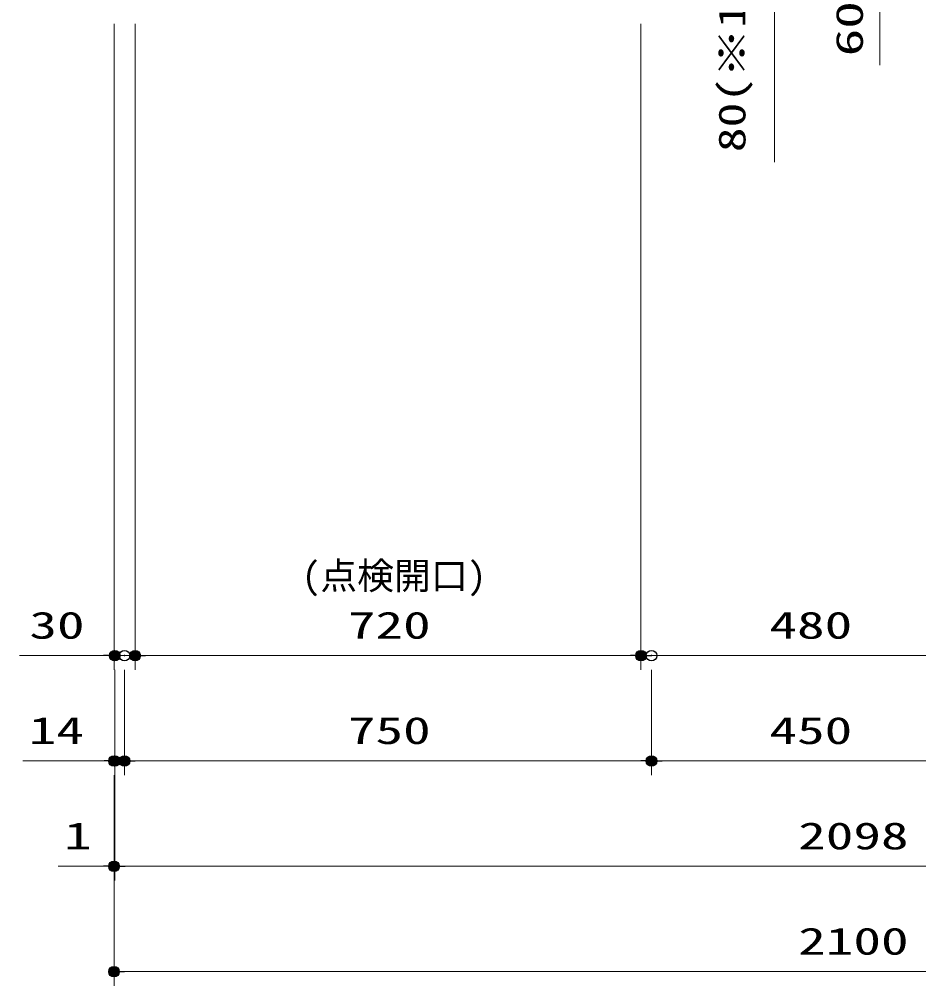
# Model space of a CAD drawing. Units: millimetres, scale not verified. Extents: x -9797 to 9797, y -4555 to 4555.
# Drawn here: x -7843 to -6563, y -3306 to -1930 of the extents above; entities that cross this region are included whole.
import ezdxf
from ezdxf.enums import TextEntityAlignment as Align

# ---------------------------------------------------------------- set-up
doc = ezdxf.new("R2010")
doc.units = ezdxf.units.MM
doc.header["$LTSCALE"] = 30
doc.header["$PDMODE"] = 32
doc.header["$PDSIZE"] = 15
for name, color, linetype, lineweight in [('0-0_0', 7, 'Continuous', 25), ('0-2_寸法ﾚｲﾔｰ', 30, 'Continuous', 13), ('0-3_DEFPOINTS', 7, 'Continuous', 25)]:
    doc.layers.add(name, color=color, linetype=linetype, lineweight=lineweight)
doc.styles.add('ＭＳ ゴシック', font='')
doc.styles.get('ＭＳ ゴシック').set_extended_font_data('MS Gothic')

# ---------------------------------------------------------------- blocks, each defined once
blk = doc.blocks.new('_DOT')
at = {"layer": '0-0_0', "color": 30}
blk.add_line((-15, 0), (-30, 0), dxfattribs=at)
for points in [[(0, 0), (-15, 0), (-14.88, 1.88)], [(0, 0), (-14.88, -1.88), (-15, 0)], [(0, 0), (-14.88, 1.88), (-14.53, 3.73)], [(0, 0), (-14.53, -3.73), (-14.88, -1.88)], [(0, 0), (-14.53, 3.73), (-13.95, 5.52)], [(0, 0), (-13.95, -5.52), (-14.53, -3.73)], [(0, 0), (-13.95, 5.52), (-13.14, 7.23)], [(0, 0), (-13.14, -7.23), (-13.95, -5.52)], [(0, 0), (-13.14, 7.23), (-12.14, 8.82)], [(0, 0), (-12.14, -8.82), (-13.14, -7.23)], [(0, 0), (-12.14, 8.82), (-10.93, 10.27)], [(0, 0), (-10.93, -10.27), (-12.14, -8.82)], [(0, 0), (-10.93, 10.27), (-9.56, 11.56)], [(0, 0), (-9.56, -11.56), (-10.93, -10.27)], [(0, 0), (-9.56, 11.56), (-8.04, 12.66)], [(0, 0), (-8.04, -12.66), (-9.56, -11.56)], [(0, 0), (-8.04, 12.66), (-6.39, 13.57)], [(0, 0), (-6.39, -13.57), (-8.04, -12.66)], [(0, 0), (-6.39, 13.57), (-4.64, 14.27)], [(0, 0), (-4.64, -14.27), (-6.39, -13.57)], [(0, 0), (-4.64, 14.27), (-2.81, 14.73)], [(0, 0), (-2.81, -14.73), (-4.64, -14.27)], [(0, 0), (-2.81, 14.73), (-0.94, 14.97)], [(0, 0), (-0.94, -14.97), (-2.81, -14.73)], [(0, 0), (-0.94, 14.97), (0.94, 14.97)], [(0, 0), (0.94, -14.97), (-0.94, -14.97)], [(0, 0), (0.94, 14.97), (2.81, 14.73)], [(0, 0), (2.81, 14.73), (4.64, 14.27)], [(0, 0), (4.64, 14.27), (6.39, 13.57)], [(0, 0), (6.39, 13.57), (8.04, 12.66)], [(0, 0), (8.04, 12.66), (9.56, 11.56)], [(0, 0), (9.56, 11.56), (10.93, 10.27)], [(0, 0), (10.93, 10.27), (12.14, 8.82)], [(0, 0), (12.14, 8.82), (13.14, 7.23)], [(0, 0), (13.14, 7.23), (13.95, 5.52)], [(0, 0), (13.95, 5.52), (14.53, 3.73)], [(0, 0), (14.53, 3.73), (14.88, 1.88)], [(0, 0), (14.88, 1.88), (15, 0)], [(0, 0), (2.81, -14.73), (0.94, -14.97)], [(0, 0), (4.64, -14.27), (2.81, -14.73)], [(0, 0), (6.39, -13.57), (4.64, -14.27)], [(0, 0), (8.04, -12.66), (6.39, -13.57)], [(0, 0), (9.56, -11.56), (8.04, -12.66)], [(0, 0), (10.93, -10.27), (9.56, -11.56)], [(0, 0), (12.14, -8.82), (10.93, -10.27)], [(0, 0), (13.14, -7.23), (12.14, -8.82)], [(0, 0), (13.95, -5.52), (13.14, -7.23)], [(0, 0), (14.53, -3.73), (13.95, -5.52)], [(0, 0), (14.88, -1.88), (14.53, -3.73)], [(0, 0), (15, 0), (14.88, -1.88)]]:
    blk.add_solid(points, dxfattribs=at)

msp = doc.modelspace()

# ---------------------------------------------------------------- linework, layer by layer
at = {"layer": '0-2_寸法ﾚｲﾔｰ'}
for p, q in [((-6768.51, -1860.93), (-6768.51, -2133.21)), ((-6618.51, -1860.93), (-6618.51, -1994.74)), ((-7708.51, -1935.93), (-7708.51, -2855.93)), ((-7678.51, -1935.93), (-7678.51, -2855.93)), ((-7678.51, -1935.93), (-7678.51, -2855.93)), ((-6958.51, -1935.93), (-6958.51, -2855.93)), ((-6958.51, -1935.93), (-6958.51, -2855.93)), ((-7708.51, -2835.93), (-7843.28, -2835.93)), ((-7723.51, -2835.93), (-7738.51, -2835.93)), ((-7708.51, -2835.93), (-7678.51, -2835.93)), ((-7663.51, -2835.93), (-6973.51, -2835.93)), ((-7663.51, -2835.93), (-7648.51, -2835.93)), ((-6493.51, -2835.93), (-6943.51, -2835.93)), ((-7707.51, -2855.93), (-7707.51, -3155.93)), ((-7707.51, -2855.93), (-7707.51, -3005.93)), ((-7693.51, -2855.93), (-7693.51, -3005.93)), ((-7693.51, -2855.93), (-7693.51, -3005.93)), ((-6943.51, -2855.93), (-6943.51, -3005.93)), ((-6943.51, -2855.93), (-6943.51, -3005.93)), ((-7707.51, -2985.93), (-7838.51, -2985.93)), ((-7722.51, -2985.93), (-7737.51, -2985.93)), ((-7707.51, -2985.93), (-7693.51, -2985.93)), ((-7678.51, -2985.93), (-6958.51, -2985.93)), ((-7678.51, -2985.93), (-7663.51, -2985.93)), ((-6508.51, -2985.93), (-6928.51, -2985.93)), ((-7708.51, -3005.93), (-7708.51, -3305.93)), ((-7708.51, -3005.93), (-7708.51, -3155.93)), ((-7707.51, -3005.93), (-7707.51, -3155.93)), ((-7708.51, -3135.93), (-7788.04, -3135.93)), ((-7723.51, -3135.93), (-7738.51, -3135.93)), ((-7707.51, -3135.93), (-7708.51, -3135.93)), ((-7692.51, -3135.93), (-5624.51, -3135.93)), ((-7692.51, -3135.93), (-7677.51, -3135.93)), ((-5623.51, -3285.93), (-7693.51, -3285.93))]:
    msp.add_line(p, q, dxfattribs=at)
at = {"layer": '0-3_DEFPOINTS'}
for p in [(-7707.51, -2835.93), (-7707.51, -2835.93), (-7693.51, -2835.93), (-7678.51, -2835.93), (-6958.51, -2835.93), (-6958.51, -2835.93), (-6943.51, -2835.93), (-7708.51, -2985.93), (-7708.51, -2985.93), (-7707.51, -2985.93), (-7693.51, -2985.93), (-6943.51, -2985.93), (-6943.51, -2985.93), (-7708.51, -3135.93), (-7708.51, -3285.93)]:
    msp.add_point(p, dxfattribs=at)

# ---------------------------------------------------------------- block references
at = {"layer": '0-2_寸法ﾚｲﾔｰ', "xscale": 0.5, "yscale": 0.5}
for p in [(-7708.51, -2835.93), (-6958.51, -2835.93), (-7707.51, -2985.93), (-6943.51, -2985.93), (-7708.51, -3135.93)]:
    msp.add_blockref('_DOT', p, dxfattribs=at)
at = {"layer": '0-2_寸法ﾚｲﾔｰ', "xscale": 0.5, "yscale": 0.5, "rotation": 180}
for p in [(-7678.51, -2835.93), (-7678.51, -2835.93), (-6958.51, -2835.93), (-7693.51, -2985.93), (-7693.51, -2985.93), (-6943.51, -2985.93), (-7707.51, -3135.93), (-7707.51, -3135.93), (-7708.51, -3285.93)]:
    msp.add_blockref('_DOT', p, dxfattribs=at)

# ---------------------------------------------------------------- texts
at = {"layer": '0-2_寸法ﾚｲﾔｰ', "style": 'ＭＳ ゴシック'}
for s, height, width, p in [('80(※1)', 38.48, 1.35, (-6798.26, -2118.93)), ('60', 38.49, 1.5, (-6631.11, -1982.36))]:
    msp.add_text(s, height=height, rotation=90, dxfattribs=dict(at, width=width)).set_placement(p, align=Align.BOTTOM_LEFT)
msp.add_text('(点検開口)', height=38.48, dxfattribs=at).set_placement((-7441.18, -2752.85), align=Align.BOTTOM_LEFT)
at = {"layer": '0-2_寸法ﾚｲﾔｰ', "style": 'ＭＳ ゴシック', "width": 1.5}
for s, p in [('30', (-7828.99, -2823.33)), ('720', (-7375.66, -2823.33)), ('480', (-6775.66, -2823.33)), ('14', (-7829.94, -2973.33)), ('750', (-7375.66, -2973.33)), ('450', (-6775.66, -2973.33)), ('1', (-7779.47, -3123.33)), ('2098', (-6734.71, -3123.33)), ('2100', (-6734.71, -3273.33))]:
    msp.add_text(s, height=38.49, dxfattribs=at).set_placement(p, align=Align.BOTTOM_LEFT)

doc.saveas('drawing.dxf')
